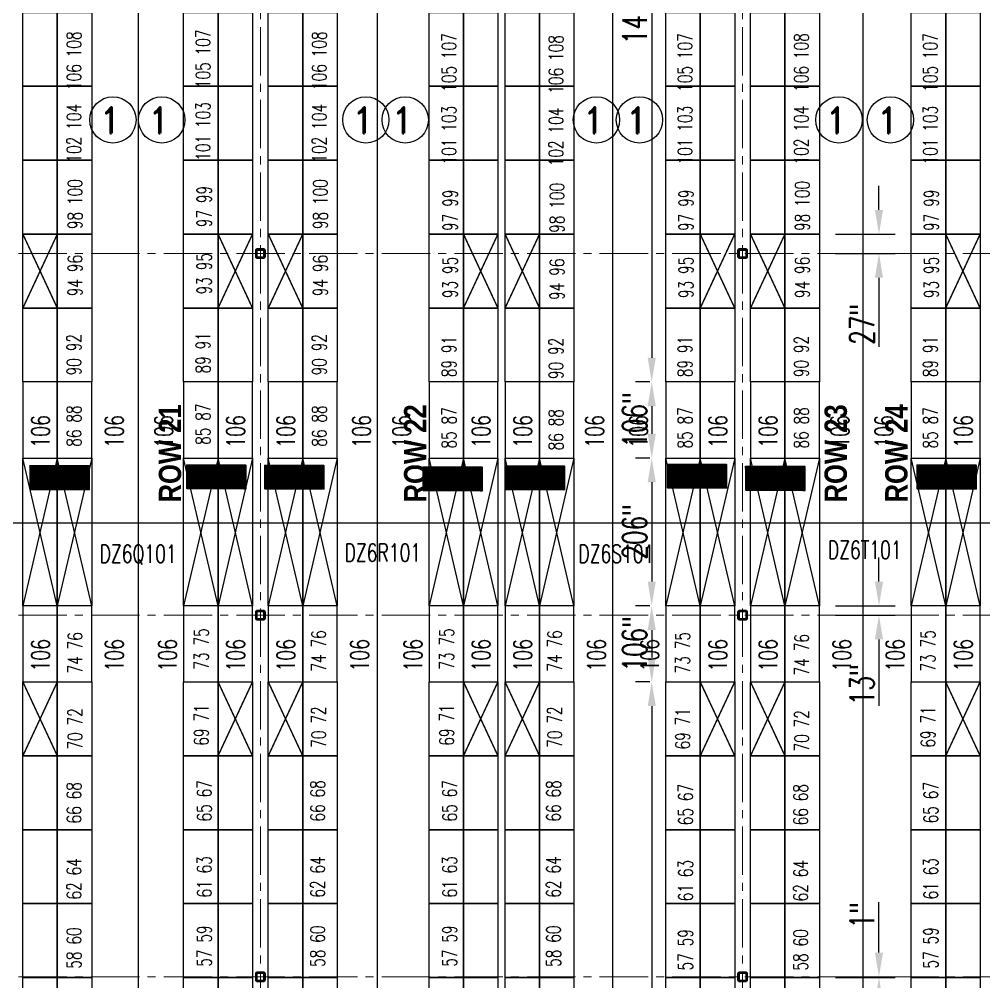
# Model space of a CAD drawing. Header units: inches. Extents: x -1028 to 37906, y -2339 to 19896.
# Drawn here: x 4862 to 6206, y 1487 to 2828 of the extents above; entities that cross this region are included whole.
import ezdxf
from ezdxf.enums import TextEntityAlignment as Align

# ---------------------------------------------------------------- set-up
doc = ezdxf.new("R2010")
doc.units = ezdxf.units.IN
doc.header["$LTSCALE"] = 90
doc.header["$MEASUREMENT"] = 0
doc.linetypes.add('CENTER2', pattern=[1.125, 0.75, -0.125, 0.125, -0.125])
doc.linetypes.add('HIDDEN', pattern=[0.375, 0.25, -0.125])
for name, color, linetype in [('FDIM', 2, 'Continuous'), ('HIDDENL', 94, 'HIDDEN'), ('RACKING', 5, 'Continuous'), ('TXT06', 7, 'Continuous')]:
    doc.layers.add(name, color=color, linetype=linetype)
doc.layers.add('X02461AFP1$0$UCENTER', color=9, linetype='CENTER2', lineweight=13)
doc.layers.add('X02461AFP1$0$UCOLS', color=6, linetype='Continuous', lineweight=40)
doc.styles.add('2thirds', font='romans.shx', dxfattribs={"width": 0.7})
doc.styles.add('TXT06', font='ROMAND', dxfattribs={"bigfont": 'SPECIAL'})
doc.styles.add('TXT10', font='ROMANS', dxfattribs={"bigfont": 'SPECIAL'})
doc.dimstyles.new('2tfrac16', dxfattribs={"dimscale": 360, "dimtxt": 0.0938, "dimasz": 0.0938, "dimexe": 0.0625, "dimexo": 0.0625, "dimgap": 0.01, "dimtad": 1, "dimdec": 4, "dimzin": 1, "dimdsep": 46, "dimlunit": 5, "dimtxsty": '2thirds', "dimcen": 0.09, "dimclrd": 256, "dimclre": 256, "dimclrt": 256, "dimadec": 0, "dimazin": 0, "dimtfac": 0.75, "dimtdec": 4, "dimtofl": 0, "dimtmove": 0, "dimatfit": 0, "dimfxl": 1, "dimfrac": 2, "dimtolj": 1, "dimtzin": 0, "dimarcsym": 0})

# ---------------------------------------------------------------- blocks, each defined once
blk = doc.blocks.new('BAY')
blk.add_lwpolyline([(1, 1), (1, 0), (0, 0), (0, 1)], close=True)
blk = doc.blocks.new('TUNN')
for p, q in [((0, 0), (1, 1)), ((1, 0), (0, 1))]:
    blk.add_line(p, q)
blk.add_lwpolyline([(1, 0), (0, 0), (0, 1), (1, 1)], close=True)
blk = doc.blocks.new('*D33')
at = {"layer": 'Defpoints', "color": 0}
for p in [(5763, 3765), (5743.3, 2323), (5763, 2323)]:
    blk.add_point(p, dxfattribs=at)
at = {"layer": 'FDIM', "lineweight": -2}
for p, q in [((5740.5, 3765), (5720.8, 3765)), ((5743.3, 3731.2), (5743.3, 2356.8)), ((5740.5, 2323), (5720.8, 2323))]:
    blk.add_line(p, q, dxfattribs=at)
at = {"layer": 'FDIM'}
for points in [[(5737.7, 3731.2), (5749, 3731.2), (5743.3, 3765)], [(5737.7, 2356.8), (5749, 2356.8), (5743.3, 2323)]]:
    blk.add_solid(points, dxfattribs=at)
at = {"layer": 'FDIM', "insert": (5719.6, 3044), "char_height": 33.768, "attachment_point": 5, "rotation": 90, "style": '2thirds'}
blk.add_mtext('\\A1;14 BAYS @ 103"cc = 1442"cc', dxfattribs=at)
blk = doc.blocks.new('*D35')
at = {"layer": 'Defpoints', "color": 0}
for p in [(5763, 2323), (5743.3, 2217), (5763, 2217)]:
    blk.add_point(p, dxfattribs=at)
at = {"layer": 'FDIM', "lineweight": -2}
for p, q in [((5740.5, 2323), (5720.8, 2323)), ((5743.3, 2289.2), (5743.3, 2250.8)), ((5740.5, 2217), (5720.8, 2217))]:
    blk.add_line(p, q, dxfattribs=at)
at = {"layer": 'FDIM'}
for points in [[(5737.7, 2289.2), (5749, 2289.2), (5743.3, 2323)], [(5737.7, 2250.8), (5749, 2250.8), (5743.3, 2217)]]:
    blk.add_solid(points, dxfattribs=at)
at = {"layer": 'FDIM', "insert": (5719.6, 2270), "char_height": 33.77, "attachment_point": 5, "rotation": 90, "style": '2thirds'}
blk.add_mtext('\\A1;106"', dxfattribs=at)
blk = doc.blocks.new('*D36')
at = {"layer": 'Defpoints', "color": 0}
for p in [(5763, 2217), (5743.3, 2011), (5763, 2011)]:
    blk.add_point(p, dxfattribs=at)
at = {"layer": 'FDIM', "lineweight": -2}
for p, q in [((5740.5, 2217), (5720.8, 2217)), ((5743.3, 2183.2), (5743.3, 2044.8)), ((5740.5, 2011), (5720.8, 2011))]:
    blk.add_line(p, q, dxfattribs=at)
at = {"layer": 'FDIM'}
for points in [[(5737.7, 2183.2), (5749, 2183.2), (5743.3, 2217)], [(5737.7, 2044.8), (5749, 2044.8), (5743.3, 2011)]]:
    blk.add_solid(points, dxfattribs=at)
at = {"layer": 'FDIM', "insert": (5719.6, 2114), "char_height": 33.77, "attachment_point": 5, "rotation": 90, "style": '2thirds'}
blk.add_mtext('\\A1;206"', dxfattribs=at)
blk = doc.blocks.new('*D37')
at = {"layer": 'Defpoints', "color": 0}
for p in [(5763, 2011), (5743.3, 1905), (5763, 1905)]:
    blk.add_point(p, dxfattribs=at)
at = {"layer": 'FDIM', "lineweight": -2}
for p, q in [((5740.5, 2011), (5720.8, 2011)), ((5743.3, 1977.2), (5743.3, 1938.8)), ((5740.5, 1905), (5720.8, 1905))]:
    blk.add_line(p, q, dxfattribs=at)
at = {"layer": 'FDIM'}
for points in [[(5737.7, 1977.2), (5749, 1977.2), (5743.3, 2011)], [(5737.7, 1938.8), (5749, 1938.8), (5743.3, 1905)]]:
    blk.add_solid(points, dxfattribs=at)
at = {"layer": 'FDIM', "insert": (5719.6, 1958), "char_height": 33.77, "attachment_point": 5, "rotation": 90, "style": '2thirds'}
blk.add_mtext('\\A1;106"', dxfattribs=at)
blk = doc.blocks.new('*D38')
at = {"layer": 'Defpoints', "color": 0}
for p in [(5763, 1905), (5743.3, 360), (5763, 360)]:
    blk.add_point(p, dxfattribs=at)
at = {"layer": 'FDIM', "lineweight": -2}
for p, q in [((5740.5, 1905), (5720.8, 1905)), ((5743.3, 1871.2), (5743.3, 393.8)), ((5740.5, 360), (5720.8, 360))]:
    blk.add_line(p, q, dxfattribs=at)
at = {"layer": 'FDIM'}
for points in [[(5737.7, 1871.2), (5749, 1871.2), (5743.3, 1905)], [(5737.7, 393.8), (5749, 393.8), (5743.3, 360)]]:
    blk.add_solid(points, dxfattribs=at)
at = {"layer": 'FDIM', "insert": (5719.6, 1132.5), "char_height": 33.768, "attachment_point": 5, "rotation": 90, "style": '2thirds'}
blk.add_mtext('\\A1;15 BAYS @ 103"cc = 1545"cc', dxfattribs=at)
blk = doc.blocks.new('*D50')
at = {"layer": 'Defpoints', "color": 0}
for p in [(5977, 1494), (5977, 1493), (6060, 1494)]:
    blk.add_point(p, dxfattribs=at)
at = {"layer": 'FDIM', "lineweight": -2}
for p, q in [((6060, 1527.8), (6060, 1598)), ((5999.5, 1494), (6082.5, 1494)), ((5999.5, 1493), (6082.5, 1493)), ((6060, 1459.2), (6060, 1425.4))]:
    blk.add_line(p, q, dxfattribs=at)
at = {"layer": 'FDIM'}
for points in [[(6054.4, 1527.8), (6065.7, 1527.8), (6060, 1494)], [(6054.4, 1459.2), (6065.7, 1459.2), (6060, 1493)]]:
    blk.add_solid(points, dxfattribs=at)
at = {"layer": 'FDIM', "insert": (6036.3, 1579.8), "char_height": 33.77, "attachment_point": 5, "rotation": 90, "style": '2thirds'}
blk.add_mtext('\\A1;1"', dxfattribs=at)
blk = doc.blocks.new('*D51')
at = {"layer": 'Defpoints', "color": 0}
for p in [(5977, 2011), (5977, 1998), (6060, 1998)]:
    blk.add_point(p, dxfattribs=at)
at = {"layer": 'FDIM', "lineweight": -2}
for p, q in [((6060, 2044.8), (6060, 2078.5)), ((5999.5, 2011), (6082.5, 2011)), ((5999.5, 1998), (6082.5, 1998)), ((6060, 1964.2), (6060, 1871.5))]:
    blk.add_line(p, q, dxfattribs=at)
at = {"layer": 'FDIM'}
for points in [[(6054.4, 2044.8), (6065.7, 2044.8), (6060, 2011)], [(6054.4, 1964.2), (6065.7, 1964.2), (6060, 1998)]]:
    blk.add_solid(points, dxfattribs=at)
at = {"layer": 'FDIM', "insert": (6036.3, 1901), "char_height": 33.77, "attachment_point": 5, "rotation": 90, "style": '2thirds'}
blk.add_mtext('\\A1;13"', dxfattribs=at)
blk = doc.blocks.new('*D52')
at = {"layer": 'Defpoints', "color": 0}
for p in [(5977, 2529), (5977, 2502), (6060, 2502)]:
    blk.add_point(p, dxfattribs=at)
at = {"layer": 'FDIM', "lineweight": -2}
for p, q in [((6060, 2562.8), (6060, 2596.5)), ((5999.5, 2529), (6082.5, 2529)), ((5999.5, 2502), (6082.5, 2502)), ((6060, 2468.2), (6060, 2372.1))]:
    blk.add_line(p, q, dxfattribs=at)
at = {"layer": 'FDIM'}
for points in [[(6054.4, 2562.8), (6065.7, 2562.8), (6060, 2529)], [(6054.4, 2468.2), (6065.7, 2468.2), (6060, 2502)]]:
    blk.add_solid(points, dxfattribs=at)
at = {"layer": 'FDIM', "insert": (6036.3, 2403.3), "char_height": 33.77, "attachment_point": 5, "rotation": 90, "style": '2thirds'}
blk.add_mtext('\\A1;27"', dxfattribs=at)

msp = doc.modelspace()

# ---------------------------------------------------------------- hatches: boundary and pattern name
h = msp.add_hatch()
h.set_pattern_fill('ANSI31', color=256, scale=0.625, angle=180, style=0)
h.set_pattern_definition([(225, (6030.3913, 2707.139845), (0.0552427173, -0.0552427173), [])])
h.paths.add_polyline_path([(4876.735125, 2172.87039), (4959.870569, 2172.87039), (4959.870569, 2206.504531), (4876.735125, 2206.504531)])
h.paths.add_polyline_path([(4907.85489, 2194.544243), (4907.85489, 2182.460909), (4926.60489, 2182.460909), (4926.60489, 2194.544243)], flags=24)
h = msp.add_hatch()
h.set_pattern_fill('ANSI31', color=256, scale=0.625, angle=180, style=0)
h.set_pattern_definition([(225, (6248.63022, 2708.23114), (0.0552427173, -0.0552427173), [])])
h.paths.add_polyline_path([(5094.974045, 2173.961685), (5178.10949, 2173.961685), (5178.10949, 2207.595826), (5094.974045, 2207.595826)])
h.paths.add_polyline_path([(5126.093811, 2195.635538), (5126.093811, 2183.552204), (5144.843811, 2183.552204), (5144.843811, 2195.635538)], flags=24)
h = msp.add_hatch()
h.set_pattern_fill('ANSI31', color=256, scale=0.625, angle=180, style=0)
h.set_pattern_definition([(225, (6357.47698, 2707.910584), (0.0552427173, -0.0552427173), [])])
h.paths.add_polyline_path([(5203.820804, 2173.641129), (5286.956249, 2173.641129), (5286.956249, 2207.275271), (5203.820804, 2207.275271)])
h.paths.add_polyline_path([(5234.94057, 2195.314982), (5234.94057, 2183.231649), (5253.69057, 2183.231649), (5253.69057, 2195.314982)], flags=24)
h = msp.add_hatch()
h.set_pattern_fill('ANSI31', color=256, scale=0.625, angle=180, style=0)
h.set_pattern_definition([(225, (6577.957665, 2705.32204), (0.0552427173, -0.0552427173), [])])
h.paths.add_polyline_path([(5424.301487, 2171.052583), (5507.436932, 2171.052583), (5507.436932, 2204.686724), (5424.301487, 2204.686724)])
h.paths.add_polyline_path([(5455.421253, 2192.726436), (5455.421253, 2180.643102), (5474.171253, 2180.643102), (5474.171253, 2192.726436)], flags=24)
h = msp.add_hatch()
h.set_pattern_fill('ANSI31', color=256, scale=0.625, angle=180, style=0)
h.set_pattern_definition([(225, (6692.9105, 2706.767736), (0.0552427173, -0.0552427173), [])])
h.paths.add_polyline_path([(5539.254324, 2172.498281), (5622.389769, 2172.498281), (5622.389769, 2206.132422), (5539.254324, 2206.132422)])
h.paths.add_polyline_path([(5570.37409, 2194.172134), (5570.37409, 2182.088801), (5589.12409, 2182.088801), (5589.12409, 2194.172134)], flags=24)
h = msp.add_hatch()
h.set_pattern_fill('ANSI31', color=256, scale=0.625, angle=180, style=0)
h.set_pattern_definition([(225, (6918.67539, 2709.20446), (0.0552427173, -0.0552427173), [])])
h.paths.add_polyline_path([(5765.019213, 2174.935003), (5848.154658, 2174.935003), (5848.154658, 2208.569144), (5765.019213, 2208.569144)])
h.paths.add_polyline_path([(5796.138979, 2196.608856), (5796.138979, 2184.525523), (5814.888979, 2184.525523), (5814.888979, 2196.608856)], flags=24)
h = msp.add_hatch()
h.set_pattern_fill('ANSI31', color=256, scale=0.625, angle=180, style=0)
h.set_pattern_definition([(225, (7027.48202, 2706.06867), (0.0552427173, -0.0552427173), [])])
h.paths.add_polyline_path([(5873.82584, 2171.799218), (5956.961285, 2171.799218), (5956.961285, 2205.433359), (5873.82584, 2205.433359)])
h.paths.add_polyline_path([(5904.945606, 2193.473071), (5904.945606, 2181.389738), (5923.695606, 2181.389738), (5923.695606, 2193.473071)], flags=24)
h = msp.add_hatch()
h.set_pattern_fill('ANSI31', color=256, scale=0.625, angle=180, style=0)
h.set_pattern_definition([(225, (7266.54676, 2708.097075), (0.0552427173, -0.0552427173), [])])
h.paths.add_polyline_path([(6112.890583, 2173.82762), (6196.026028, 2173.82762), (6196.026028, 2207.461761), (6112.890583, 2207.461761)])
h.paths.add_polyline_path([(6144.010349, 2195.501473), (6144.010349, 2183.41814), (6162.760349, 2183.41814), (6162.760349, 2195.501473)], flags=24)

# ---------------------------------------------------------------- linework, layer by layer
for p, q in [((5027.567479, 3962.230758), (5027.567479, 198.98041)), ((5360.742506, 3964.162379), (5360.742506, 198.003401)), ((5688.889161, 3964.060271), (5688.889161, 198.373038)), ((6037.640647, 3964.146436), (6037.640647, 198.081331)), ((2683.081725, 2126.88876), (6705.064993, 2126.88876))]:
    msp.add_line(p, q)
at = {"layer": 'FDIM'}
for centre in [(4992.514225, 2688.114752), (5060.422412, 2688.114752), (5344.915711, 2688.114752), (5399.77654, 2688.114752), (5666.174998, 2688.114752), (5726.249078, 2688.114752), (6004.307264, 2688.114752), (6076.041045, 2688.114752)]:
    msp.add_circle(centre, 32.275812, dxfattribs=at)
at = {"layer": 'HIDDENL', "const_width": 2}
for points in [[(4866.978386, 2528.985913), (4914.978386, 2425.985913)], [(4866.978386, 2425.985913), (4914.978386, 2528.985913)], [(5138.978386, 2528.985913), (5186.978386, 2425.985913)], [(5138.978386, 2425.985913), (5186.978386, 2528.985913)], [(5208.978386, 2528.985913), (5256.978386, 2425.985913)], [(5208.978386, 2425.985913), (5256.978386, 2528.985913)], [(5480.978386, 2425.985913), (5528.978386, 2528.985913)], [(5480.978386, 2528.985913), (5528.978386, 2425.985913)], [(5538.978386, 2528.985913), (5586.978386, 2425.985913)], [(5538.978386, 2425.985913), (5586.978386, 2528.985913)], [(5810.978386, 2528.985913), (5858.978386, 2425.985913)], [(5810.978386, 2425.985913), (5858.978386, 2528.985913)], [(5880.978386, 2528.985913), (5928.978386, 2425.985913)], [(5880.978386, 2425.985913), (5928.978386, 2528.985913)], [(6152.978386, 2425.985913), (6200.978386, 2528.985913)], [(6152.978386, 2528.985913), (6200.978386, 2425.985913)], [(4866.978386, 1904.985913), (4914.978386, 1801.985913)], [(4866.978386, 1801.985913), (4914.978386, 1904.985913)], [(5138.978386, 1904.985913), (5186.978386, 1801.985913)], [(5138.978386, 1801.985913), (5186.978386, 1904.985913)], [(5208.978386, 1904.985913), (5256.978386, 1801.985913)], [(5208.978386, 1801.985913), (5256.978386, 1904.985913)], [(5480.978386, 1801.985913), (5528.978386, 1904.985913)], [(5480.978386, 1904.985913), (5528.978386, 1801.985913)], [(5538.978386, 1904.985913), (5586.978386, 1801.985913)], [(5538.978386, 1801.985913), (5586.978386, 1904.985913)], [(5810.978386, 1904.985913), (5858.978386, 1801.985913)], [(5810.978386, 1801.985913), (5858.978386, 1904.985913)], [(5880.978386, 1904.985913), (5928.978386, 1801.985913)], [(5880.978386, 1801.985913), (5928.978386, 1904.985913)], [(6152.978386, 1801.985913), (6200.978386, 1904.985913)], [(6152.978386, 1904.985913), (6200.978386, 1801.985913)]]:
    msp.add_lwpolyline(points, dxfattribs=at)
at = {"layer": 'X02461AFP1$0$UCENTER'}
for p, q in [((5197.978386, -1198.813599), (5197.978386, 4853.515788)), ((5869.978386, -1198.813599), (5869.978386, 4853.515788)), ((7358.264777, 2501.985913), (1014.154905, 2501.985913)), ((7358.264777, 1997.985913), (1014.154905, 1997.985913)), ((7358.264777, 1493.985913), (1014.154905, 1493.985913))]:
    msp.add_line(p, q, dxfattribs=at)
at = {"layer": 'X02461AFP1$0$UCOLS'}
for points in [[(5191.978386, 2497.235913, 0.4142135624), (5193.228386, 2495.985913), (5202.728386, 2495.985913, 0.4142135624), (5203.978386, 2497.235913), (5203.978386, 2506.735913, 0.4142135624), (5202.728386, 2507.985913), (5193.228386, 2507.985913, 0.4142135624), (5191.978386, 2506.735913)], [(5192.603386, 2497.235913, 0.4142135624), (5193.228386, 2496.610913), (5202.728386, 2496.610913, 0.4142135624), (5203.353386, 2497.235913), (5203.353386, 2506.735913, 0.4142135624), (5202.728386, 2507.360913), (5193.228386, 2507.360913, 0.4142135624), (5192.603386, 2506.735913)], [(5863.978386, 2497.235913, 0.4142135624), (5865.228386, 2495.985913), (5874.728386, 2495.985913, 0.4142135624), (5875.978386, 2497.235913), (5875.978386, 2506.735913, 0.4142135624), (5874.728386, 2507.985913), (5865.228386, 2507.985913, 0.4142135624), (5863.978386, 2506.735913)], [(5864.603386, 2497.235913, 0.4142135624), (5865.228386, 2496.610913), (5874.728386, 2496.610913, 0.4142135624), (5875.353386, 2497.235913), (5875.353386, 2506.735913, 0.4142135624), (5874.728386, 2507.360913), (5865.228386, 2507.360913, 0.4142135624), (5864.603386, 2506.735913)], [(5191.978386, 1993.235913, 0.4142135624), (5193.228386, 1991.985913), (5202.728386, 1991.985913, 0.4142135624), (5203.978386, 1993.235913), (5203.978386, 2002.735913, 0.4142135624), (5202.728386, 2003.985913), (5193.228386, 2003.985913, 0.4142135624), (5191.978386, 2002.735913)], [(5192.603386, 1993.235913, 0.4142135624), (5193.228386, 1992.610913), (5202.728386, 1992.610913, 0.4142135624), (5203.353386, 1993.235913), (5203.353386, 2002.735913, 0.4142135624), (5202.728386, 2003.360913), (5193.228386, 2003.360913, 0.4142135624), (5192.603386, 2002.735913)], [(5863.978386, 1993.235913, 0.4142135624), (5865.228386, 1991.985913), (5874.728386, 1991.985913, 0.4142135624), (5875.978386, 1993.235913), (5875.978386, 2002.735913, 0.4142135624), (5874.728386, 2003.985913), (5865.228386, 2003.985913, 0.4142135624), (5863.978386, 2002.735913)], [(5864.603386, 1993.235913, 0.4142135624), (5865.228386, 1992.610913), (5874.728386, 1992.610913, 0.4142135624), (5875.353386, 1993.235913), (5875.353386, 2002.735913, 0.4142135624), (5874.728386, 2003.360913), (5865.228386, 2003.360913, 0.4142135624), (5864.603386, 2002.735913)], [(5191.978386, 1489.235913, 0.4142135624), (5193.228386, 1487.985913), (5202.728386, 1487.985913, 0.4142135624), (5203.978386, 1489.235913), (5203.978386, 1498.735913, 0.4142135624), (5202.728386, 1499.985913), (5193.228386, 1499.985913, 0.4142135624), (5191.978386, 1498.735913)], [(5192.603386, 1489.235913, 0.4142135624), (5193.228386, 1488.610913), (5202.728386, 1488.610913, 0.4142135624), (5203.353386, 1489.235913), (5203.353386, 1498.735913, 0.4142135624), (5202.728386, 1499.360913), (5193.228386, 1499.360913, 0.4142135624), (5192.603386, 1498.735913)], [(5863.978386, 1489.235913, 0.4142135624), (5865.228386, 1487.985913), (5874.728386, 1487.985913, 0.4142135624), (5875.978386, 1489.235913), (5875.978386, 1498.735913, 0.4142135624), (5874.728386, 1499.985913), (5865.228386, 1499.985913, 0.4142135624), (5863.978386, 1498.735913)], [(5864.603386, 1489.235913, 0.4142135624), (5865.228386, 1488.610913), (5874.728386, 1488.610913, 0.4142135624), (5875.353386, 1489.235913), (5875.353386, 1498.735913, 0.4142135624), (5874.728386, 1499.360913), (5865.228386, 1499.360913, 0.4142135624), (5864.603386, 1498.735913)]]:
    msp.add_lwpolyline(points, format="xyb", close=True, dxfattribs=at)

# ---------------------------------------------------------------- block references
at = {"layer": 'RACKING', "zscale": 48}
for p, xscale, yscale in [((4866.978386, 2734.985913), 48, 103), ((4914.978386, 2734.985913), 48, 103), ((5090.978386, 2734.985913), 48, 103), ((5138.978386, 2734.985913), 48, 103), ((5208.978386, 2734.985913), 48, 103), ((5256.978386, 2734.985913), 48, 103), ((5432.978386, 2734.985913), 48, 103), ((5480.978386, 2734.985913), 48, 103), ((5538.978386, 2734.985913), 48, 103), ((5586.978386, 2734.985913), 48, 103), ((5762.978386, 2734.985913), 48, 103), ((5810.978386, 2734.985913), 48, 103), ((5880.978386, 2734.985913), 48, 103), ((5928.978386, 2734.985913), 48, 103), ((6104.978386, 2734.985913), 48, 103), ((6152.978386, 2734.985913), 48, 103), ((4866.978386, 2631.985913), 48, 103), ((4914.978386, 2631.985913), 48, 103), ((5090.978386, 2631.985913), 48, 103), ((5138.978386, 2631.985913), 48, 103), ((5208.978386, 2631.985913), 48, 103), ((5256.978386, 2631.985913), 48, 103), ((5432.978386, 2631.985913), 48, 103), ((5480.978386, 2631.985913), 48, 103), ((5538.978386, 2631.985913), 48, 103), ((5586.978386, 2631.985913), 48, 103), ((5762.978386, 2631.985913), 48, 103), ((5810.978386, 2631.985913), 48, 103), ((5880.978386, 2631.985913), 48, 103), ((5928.978386, 2631.985913), 48, 103), ((6104.978386, 2631.985913), 48, 103), ((6152.978386, 2631.985913), 48, 103), ((4866.978386, 2528.985913), 48, 103), ((4914.978386, 2528.985913), 48, 103), ((5090.978386, 2528.985913), 48, 103), ((5138.978386, 2528.985913), 48, 103), ((5208.978386, 2528.985913), 48, 103), ((5256.978386, 2528.985913), 48, 103), ((5432.978386, 2528.985913), 48, 103), ((5480.978386, 2528.985913), 48, 103), ((5538.978386, 2528.985913), 48, 103), ((5586.978386, 2528.985913), 48, 103), ((5762.978386, 2528.985913), 48, 103), ((5810.978386, 2528.985913), 48, 103), ((5880.978386, 2528.985913), 48, 103), ((5928.978386, 2528.985913), 48, 103), ((6104.978386, 2528.985913), 48, 103), ((6152.978386, 2528.985913), 48, 103), ((4866.978386, 2425.985913), 48, 103), ((4914.978386, 2425.985913), 48, 103), ((5090.978386, 2425.985913), 48, 103), ((5138.978386, 2425.985913), 48, 103), ((5208.978386, 2425.985913), 48, 103), ((5256.978386, 2425.985913), 48, 103), ((5432.978386, 2425.985913), 48, 103), ((5480.978386, 2425.985913), 48, 103), ((5538.978386, 2425.985913), 48, 103), ((5586.978386, 2425.985913), 48, 103), ((5762.978386, 2425.985913), 48, 103), ((5810.978386, 2425.985913), 48, 103), ((5880.978386, 2425.985913), 48, 103), ((5928.978386, 2425.985913), 48, 103), ((6104.978386, 2425.985913), 48, 103), ((6152.978386, 2425.985913), 48, 103), ((4866.978386, 2322.985913), 48, 103), ((4914.978386, 2322.985913), 48, 103), ((5090.978386, 2322.985913), 48, 103), ((5138.978386, 2322.985913), 48, 103), ((5208.978386, 2322.985913), 48, 103), ((5256.978386, 2322.985913), 48, 103), ((5432.978386, 2322.985913), 48, 103), ((5480.978386, 2322.985913), 48, 103), ((5538.978386, 2322.985913), 48, 103), ((5586.978386, 2322.985913), 48, 103), ((5762.978386, 2322.985913), 48, 103), ((5810.978386, 2322.985913), 48, 103), ((5880.978386, 2322.985913), 48, 103), ((5928.978386, 2322.985913), 48, 103), ((6104.978386, 2322.985913), 48, 103), ((6152.978386, 2322.985913), 48, 103), ((4914.978386, 2216.985913), -48, 106), ((4962.978386, 2216.985913), -48, 106), ((5138.978386, 2216.985913), -48, 106), ((5186.978386, 2216.985913), -48, 106), ((5256.978386, 2216.985913), -48, 106), ((5304.978386, 2216.985913), -48, 106), ((5480.978386, 2216.985913), -48, 106), ((5528.978386, 2216.985913), -48, 106), ((5586.978386, 2216.985913), -48, 106), ((5634.978386, 2216.985913), -48, 106), ((5810.978386, 2216.985913), -48, 106), ((5858.978386, 2216.985913), -48, 106), ((5928.978386, 2216.985913), -48, 106), ((5976.978386, 2216.985913), -48, 106), ((6152.978386, 2216.985913), -48, 106), ((6200.978386, 2216.985913), -48, 106), ((4914.978386, 1904.985913), -48, 106), ((4962.978386, 1904.985913), -48, 106), ((5138.978386, 1904.985913), -48, 106), ((5186.978386, 1904.985913), -48, 106), ((5256.978386, 1904.985913), -48, 106), ((5304.978386, 1904.985913), -48, 106), ((5480.978386, 1904.985913), -48, 106), ((5528.978386, 1904.985913), -48, 106), ((5586.978386, 1904.985913), -48, 106), ((5634.978386, 1904.985913), -48, 106), ((5810.978386, 1904.985913), -48, 106), ((5858.978386, 1904.985913), -48, 106), ((5928.978386, 1904.985913), -48, 106), ((5976.978386, 1904.985913), -48, 106), ((6152.978386, 1904.985913), -48, 106), ((6200.978386, 1904.985913), -48, 106), ((4866.978386, 1801.985913), 48, 103), ((4914.978386, 1801.985913), 48, 103), ((5090.978386, 1801.985913), 48, 103), ((5138.978386, 1801.985913), 48, 103), ((5208.978386, 1801.985913), 48, 103), ((5256.978386, 1801.985913), 48, 103), ((5432.978386, 1801.985913), 48, 103), ((5480.978386, 1801.985913), 48, 103), ((5538.978386, 1801.985913), 48, 103), ((5586.978386, 1801.985913), 48, 103), ((5762.978386, 1801.985913), 48, 103), ((5810.978386, 1801.985913), 48, 103), ((5880.978386, 1801.985913), 48, 103), ((5928.978386, 1801.985913), 48, 103), ((6104.978386, 1801.985913), 48, 103), ((6152.978386, 1801.985913), 48, 103), ((4866.978386, 1698.985913), 48, 103), ((4914.978386, 1698.985913), 48, 103), ((5090.978386, 1698.985913), 48, 103), ((5138.978386, 1698.985913), 48, 103), ((5208.978386, 1698.985913), 48, 103), ((5256.978386, 1698.985913), 48, 103), ((5432.978386, 1698.985913), 48, 103), ((5480.978386, 1698.985913), 48, 103), ((5538.978386, 1698.985913), 48, 103), ((5586.978386, 1698.985913), 48, 103), ((5762.978386, 1698.985913), 48, 103), ((5810.978386, 1698.985913), 48, 103), ((5880.978386, 1698.985913), 48, 103), ((5928.978386, 1698.985913), 48, 103), ((6104.978386, 1698.985913), 48, 103), ((6152.978386, 1698.985913), 48, 103), ((4866.978386, 1595.985913), 48, 103), ((4914.978386, 1595.985913), 48, 103), ((5090.978386, 1595.985913), 48, 103), ((5138.978386, 1595.985913), 48, 103), ((5208.978386, 1595.985913), 48, 103), ((5256.978386, 1595.985913), 48, 103), ((5432.978386, 1595.985913), 48, 103), ((5480.978386, 1595.985913), 48, 103), ((5538.978386, 1595.985913), 48, 103), ((5586.978386, 1595.985913), 48, 103), ((5762.978386, 1595.985913), 48, 103), ((5810.978386, 1595.985913), 48, 103), ((5880.978386, 1595.985913), 48, 103), ((5928.978386, 1595.985913), 48, 103), ((6104.978386, 1595.985913), 48, 103), ((6152.978386, 1595.985913), 48, 103), ((4866.978386, 1492.985913), 48, 103), ((4914.978386, 1492.985913), 48, 103), ((5090.978386, 1492.985913), 48, 103), ((5138.978386, 1492.985913), 48, 103), ((5208.978386, 1492.985913), 48, 103), ((5256.978386, 1492.985913), 48, 103), ((5432.978386, 1492.985913), 48, 103), ((5480.978386, 1492.985913), 48, 103), ((5538.978386, 1492.985913), 48, 103), ((5586.978386, 1492.985913), 48, 103), ((5762.978386, 1492.985913), 48, 103), ((5810.978386, 1492.985913), 48, 103), ((5880.978386, 1492.985913), 48, 103), ((5928.978386, 1492.985913), 48, 103), ((6104.978386, 1492.985913), 48, 103), ((6152.978386, 1492.985913), 48, 103), ((4866.978386, 1389.985913), 48, 103), ((4914.978386, 1389.985913), 48, 103), ((5090.978386, 1389.985913), 48, 103), ((5138.978386, 1389.985913), 48, 103), ((5208.978386, 1389.985913), 48, 103), ((5256.978386, 1389.985913), 48, 103), ((5432.978386, 1389.985913), 48, 103), ((5480.978386, 1389.985913), 48, 103), ((5538.978386, 1389.985913), 48, 103), ((5586.978386, 1389.985913), 48, 103), ((5762.978386, 1389.985913), 48, 103), ((5810.978386, 1389.985913), 48, 103), ((5880.978386, 1389.985913), 48, 103), ((5928.978386, 1389.985913), 48, 103), ((6104.978386, 1389.985913), 48, 103), ((6152.978386, 1389.985913), 48, 103)]:
    msp.add_blockref('BAY', p, dxfattribs=dict(at, xscale=xscale, yscale=yscale))
at = {"layer": 'RACKING', "xscale": 206, "yscale": 48, "zscale": 206, "rotation": 90}
for p in [(4914.978386, 2010.985913), (4962.978386, 2010.985913), (5138.978386, 2010.985913), (5186.978386, 2010.985913), (5256.978386, 2010.985913), (5304.978386, 2010.985913), (5480.978386, 2010.985913), (5528.978386, 2010.985913), (5586.978386, 2010.985913), (5634.978386, 2010.985913), (5810.978386, 2010.985913), (5858.978386, 2010.985913), (5928.978386, 2010.985913), (5976.978386, 2010.985913), (6152.978386, 2010.985913), (6200.978386, 2010.985913)]:
    msp.add_blockref('TUNN', p, dxfattribs=at)

# ---------------------------------------------------------------- texts
at = {"char_height": 31.13403966, "attachment_point": 1, "rotation": 90, "style": 'TXT10'}
for s, insert, width in [('{\\fArial Narrow|b1|i0|c0|p34;ROW 21}', (5056.411344, 2155.068902), 133.49347474), ('{\\fArial Narrow|b1|i0|c0|p34;ROW 22}', (5398.118747, 2155.068902), 181.83219399), ('{\\fArial Narrow|b1|i0|c0|p34;ROW 23}', (5984.112583, 2155.068902), 162.17285415), ('{\\fArial Narrow|b1|i0|c0|p34;ROW 24}', (6068.646637, 2155.068902), 176.28121441)]:
    msp.add_mtext(s, dxfattribs=dict(at, insert=insert, width=width))
at = {"char_height": 25, "width": 113.26176624, "attachment_point": 1, "style": '2thirds'}
for s, insert in [('DZ6R101', (5315.369855, 2097.583581)), ('DZ6T101', (5988.82481, 2101.47918)), ('DZ6Q101', (4974.061242, 2095.944157)), ('DZ6S101', (5641.215271, 2096.017415))]:
    msp.add_mtext(s, dxfattribs=dict(at, insert=insert))
at = {"layer": 'FDIM', "style": '2thirds', "width": 0.7}
for s, height, p in [('106 108', 20, (4948.111647, 2729.911947)), ('105 107', 20, (5128.164336, 2732.520693)), ('106 108', 20, (5289.950799, 2729.911947)), ('105 107', 20, (5470.981074, 2727.367953)), ('106 108', 20, (5619.76324, 2724.759208)), ('105 107', 20, (5799.772926, 2727.367953)), ('106 108', 20, (5961.639794, 2727.367943)), ('105 107', 20, (6141.612077, 2727.367953)), ('102 104', 20, (4948.111647, 2628.793226)), ('101 103', 20, (5128.164336, 2631.401971)), ('102 104', 20, (5289.950799, 2628.793226)), ('101 103', 20, (5470.981074, 2626.249232)), ('102 104', 20, (5619.76324, 2623.640486)), ('101 103', 20, (5799.772926, 2626.249232)), ('102 104', 20, (5961.639794, 2626.249221)), ('101 103', 20, (6141.612077, 2626.249232)), ('98 100', 20, (4949.578649, 2536.018439)), ('98 100', 20, (5291.417801, 2536.018439)), ('98 100', 20, (5621.230242, 2530.865699)), ('98 100', 20, (5963.106796, 2533.474434)), ('97 99', 20, (5129.631338, 2538.627184)), ('97 99', 20, (5472.448076, 2533.474445)), ('97 99', 20, (5801.239928, 2533.474445)), ('97 99', 20, (6143.079079, 2533.474445)), ('93 95', 20, (5129.631338, 2445.063072)), ('94 96', 20, (4949.578649, 2442.454327)), ('94 96', 20, (5291.417801, 2442.454327)), ('93 95', 20, (5472.448076, 2439.910333)), ('94 96', 20, (5621.230242, 2437.301587)), ('93 95', 20, (5801.239928, 2439.910333)), ('94 96', 20, (5963.106796, 2439.910323)), ('93 95', 20, (6143.079079, 2439.910333)), ('90 92', 20, (4948.111647, 2332.201185)), ('89 91', 20, (5128.164336, 2334.809931)), ('90 92', 20, (5289.950799, 2332.201185)), ('89 91', 20, (5470.981074, 2329.657191)), ('90 92', 20, (5619.76324, 2327.048445)), ('89 91', 20, (5799.772926, 2329.657191)), ('90 92', 20, (5961.639794, 2329.657181)), ('89 91', 20, (6141.612077, 2329.657191)), ('86 88', 20, (4948.111647, 2232.710253)), ('85 87', 20, (5128.164336, 2235.318999)), ('86 88', 20, (5289.950799, 2232.710253)), ('85 87', 20, (5470.981074, 2230.166259)), ('85 87', 20, (5799.772926, 2230.166259)), ('86 88', 20, (5961.639794, 2230.166249)), ('85 87', 20, (6141.612077, 2230.166259)), ('106', 25.2085466, (4904.174697, 2231.382795)), ('106', 25.2085466, (5006.973323, 2231.382795)), ('106', 25.2085466, (5075.985499, 2231.382795)), ('106', 25.2085466, (5176.174697, 2231.382795)), ('106', 25.2085466, (5246.174697, 2231.382795)), ('106', 25.2085466, (5351.582814, 2231.382795)), ('106', 25.2085466, (5407.547659, 2231.382795)), ('106', 25.2085466, (5518.174697, 2231.382795)), ('106', 25.2085466, (5576.174697, 2231.382795)), ('86 88', 20, (5619.76324, 2227.557514)), ('106', 25.2085466, (5676.36959, 2231.382795)), ('106', 25.2085466, (5737.547659, 2231.382795)), ('106', 25.2085466, (5848.174697, 2231.382795)), ('106', 25.2085466, (5918.174697, 2231.382795)), ('106', 25.2085466, (6018.36959, 2231.382795)), ('106', 25.2085466, (6079.547659, 2231.382795)), ('106', 25.2085466, (6190.174697, 2231.382795)), ('73 75', 20, (5125.805521, 1922.099368)), ('73 75', 20, (5467.682075, 1922.099368)), ('106', 25.2085466, (4904.174697, 1919.382795)), ('74 76', 20, (4949.7789, 1916.683895)), ('106', 25.2085466, (5006.979335, 1919.382795)), ('106', 25.2085466, (5081.199292, 1919.382795)), ('106', 25.2085466, (5176.174697, 1919.382795)), ('106', 25.2085466, (5246.174697, 1919.382795)), ('74 76', 20, (5289.04571, 1919.29261)), ('106', 25.2085466, (5348.979335, 1919.382795)), ('106', 25.2085466, (5423.199292, 1919.382795)), ('106', 25.2085466, (5518.174697, 1919.382795)), ('106', 25.2085466, (5576.174697, 1919.382795)), ('74 76', 20, (5617.873572, 1919.29261)), ('106', 25.2085466, (5678.979335, 1919.382795)), ('106', 25.2085466, (5753.199292, 1919.382795)), ('73 75', 20, (5796.509937, 1916.881917)), ('106', 25.2085466, (5848.174697, 1919.382795)), ('106', 25.2085466, (5918.174697, 1919.382795)), ('74 76', 20, (5962.35987, 1914.075159)), ('106', 25.2085466, (6020.979335, 1919.382795)), ('106', 25.2085466, (6095.199292, 1919.382795)), ('73 75', 20, (6138.386491, 1919.490652)), ('106', 25.2085466, (6190.174697, 1919.382795)), ('69 71', 20, (5125.805521, 1816.099368)), ('70 72', 20, (5289.04571, 1813.29261)), ('69 71', 20, (5467.682075, 1816.099368)), ('70 72', 20, (5617.873572, 1813.29261)), ('70 72', 20, (4949.7789, 1810.683895)), ('69 71', 20, (5796.509937, 1810.881917)), ('70 72', 20, (5962.35987, 1808.075159)), ('69 71', 20, (6138.386491, 1813.490652)), ('66 68', 20, (4948.34289, 1707.698729)), ('65 67', 20, (5129.704474, 1710.485686)), ('66 68', 20, (5287.609699, 1710.307445)), ('65 67', 20, (5471.581028, 1710.485686)), ('66 68', 20, (5616.437561, 1710.307445)), ('65 67', 20, (5800.40889, 1705.268235)), ('66 68', 20, (5960.92386, 1705.089994)), ('65 67', 20, (6142.285444, 1707.876971)), ('62 64', 20, (4948.34289, 1601.698729)), ('61 63', 20, (5129.704474, 1604.485686)), ('62 64', 20, (5287.609699, 1604.307445)), ('61 63', 20, (5471.581028, 1604.485686)), ('62 64', 20, (5616.437561, 1604.307445)), ('61 63', 20, (5800.40889, 1599.268235)), ('62 64', 20, (5960.92386, 1599.089994)), ('61 63', 20, (6142.285444, 1601.876971)), ('58 60', 20, (4948.34289, 1505.307789)), ('57 59', 20, (5129.704474, 1508.094746)), ('58 60', 20, (5287.609699, 1507.916505)), ('57 59', 20, (5471.581028, 1508.094746)), ('58 60', 20, (5616.437561, 1507.916505)), ('57 59', 20, (6142.285444, 1505.486031)), ('57 59', 20, (5800.40889, 1502.877295)), ('58 60', 20, (5960.92386, 1502.699054))]:
    msp.add_text(s, height=height, rotation=90, dxfattribs=at).set_placement(p)
at = {"layer": 'TXT06', "style": 'TXT06'}
for p in [(4989.071021, 2669.761675), (5056.979209, 2669.761675), (5341.472508, 2669.761675), (5396.333337, 2669.761675), (5662.731795, 2669.761675), (5722.805875, 2669.761675), (6000.864061, 2669.761675), (6072.597842, 2669.761675)]:
    msp.add_text('1', height=36, dxfattribs=at).set_placement(p, align=Align.CENTER)

# ---------------------------------------------------------------- dimensions: what is measured, and where the dimension line sits
at = {"layer": 'FDIM'}
for base, p1, p2, text, picture, middle in [((5743.328146, 2322.985913), (5762.978386, 3764.985913), (5762.978386, 2322.985913), '14 BAYS @ 103"cc = <>cc', '*D33', (5719.628146, 3043.985913)), ((5743.328146, 359.985913), (5762.978386, 1904.985913), (5762.978386, 359.985913), '15 BAYS @ 103"cc = <>cc', '*D38', (5719.628146, 1132.485913))]:
    dim = msp.add_linear_dim(base=base, p1=p1, p2=p2, angle=90, text=text, dimstyle='2tfrac16', override={"dimpost": '"'}, dxfattribs=at)
    dim.commit()
    dim.dimension.update_dxf_attribs({"geometry": picture, "text_midpoint": middle})
for base, p1, p2, picture, middle in [((6060.036242, 2501.985913), (5976.978386, 2528.985913), (5976.978386, 2501.985913), '*D52', (6036.336242, 2403.272713)), ((5743.328146, 2216.985913), (5762.978386, 2322.985913), (5762.978386, 2216.985913), '*D35', (5719.628146, 2269.985913)), ((5743.328146, 2010.985913), (5762.978386, 2216.985913), (5762.978386, 2010.985913), '*D36', (5719.628146, 2113.985913)), ((6060.036242, 1997.985913), (5976.978386, 2010.985913), (5976.978386, 1997.985913), '*D51', (6036.336242, 1900.961113)), ((5743.328146, 1904.985913), (5762.978386, 2010.985913), (5762.978386, 1904.985913), '*D37', (5719.628146, 1957.985913)), ((6060.036242, 1493.985913), (5976.978386, 1492.985913), (5976.978386, 1493.985913), '*D50', (6036.336242, 1579.754713))]:
    dim = msp.add_linear_dim(base=base, p1=p1, p2=p2, angle=90, dimstyle='2tfrac16', override={"dimpost": '"'}, dxfattribs=at)
    dim.commit()
    dim.dimension.update_dxf_attribs({"geometry": picture, "text_midpoint": middle})

doc.saveas('drawing.dxf')
